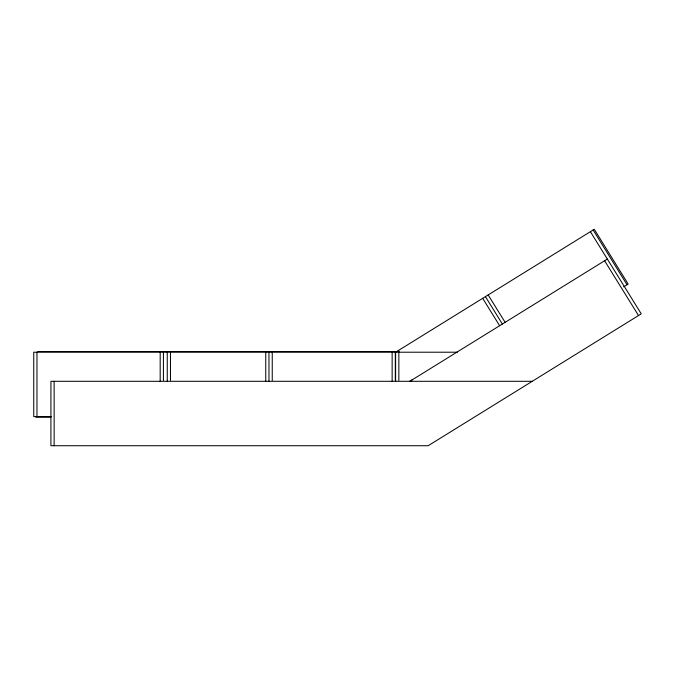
<?xml version="1.0" encoding="UTF-8"?>
<svg xmlns="http://www.w3.org/2000/svg" width="675" height="675" viewBox="0 0 675 675"><rect width="100%" height="100%" fill="white"/><g stroke="black" fill="none" stroke-linecap="round" stroke-linejoin="round"><path stroke-width="1.01" d="M409.936 381.299L412.087 379.915M409.843 381.299L607.331 259.065M623.641 286.858L628.155 284.057L594.262 229.272L395.626 352.215L395.626 381.308M37.842 351.515L396.757 351.515M457.304 352.215L33.75 352.215L33.75 416.644L51.486 416.644M410.037 381.299L410.788 381.299M532.263 381.299L50.929 381.299L50.912 445.728L428.169 445.728L641.242 313.85L590.389 231.668M35.91 417.142L50.709 417.142M593.131 229.972L627.033 284.757M604.606 260.752L638.508 315.537M488.16 294.941L505.119 322.329M485.426 296.637L502.377 324.025M482.684 298.333L499.635 325.713M398.368 350.519L399.414 352.215M398.849 352.215L398.849 380.405M395.297 352.215L395.297 380.405M392.141 352.215L392.141 381.308M272.244 352.215L272.244 380.405M268.962 352.215L268.962 381.308M265.748 352.215L265.748 381.308M170.471 352.215L170.471 380.405M167.257 352.215L167.257 381.308M163.409 352.215L163.409 380.405M160.186 352.215L160.186 381.308M54.135 381.299L54.135 445.728M36.973 352.215L36.973 416.644"/></g></svg>
